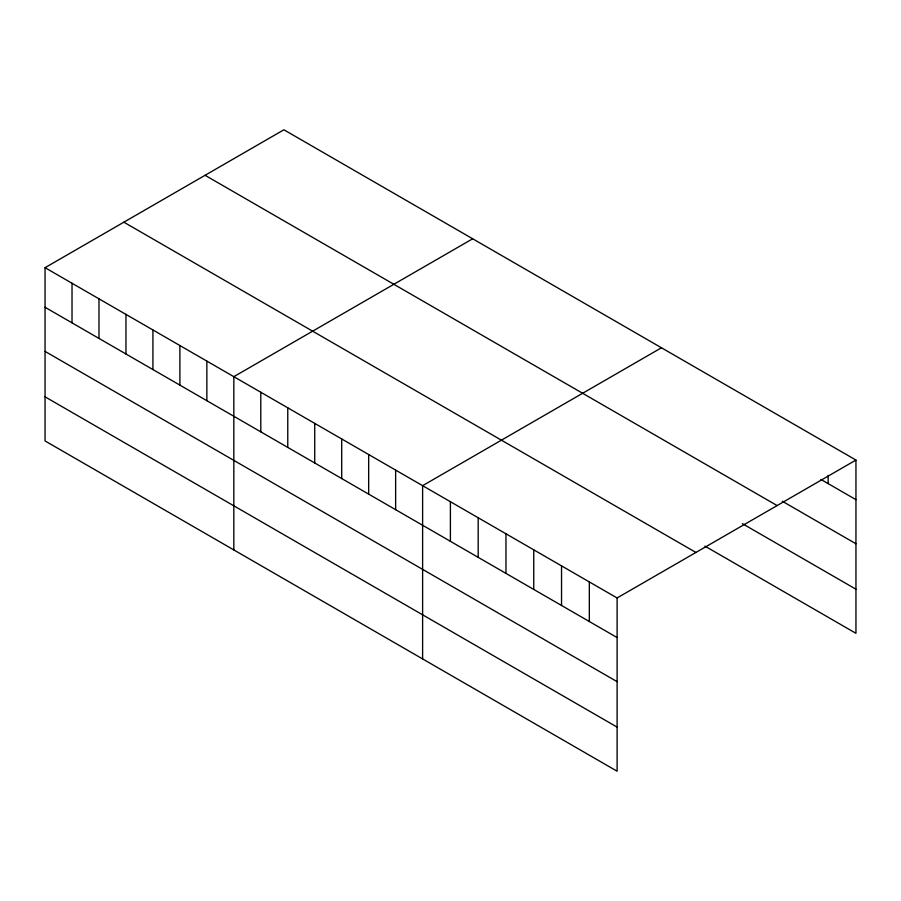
<?xml version="1.0" encoding="UTF-8"?>
<svg xmlns="http://www.w3.org/2000/svg" width="901" height="901" viewBox="0 0 901 901"><rect width="100%" height="100%" fill="white"/><g stroke="black" fill="none" stroke-linecap="round" stroke-linejoin="round"><path stroke-width="1.35" d="M45.05 267.687L617.106 597.96L617.106 771.211L45.05 440.938L45.05 267.687L283.894 129.789L855.95 460.062L855.95 633.313L704.942 546.13M472.676 238.788L233.832 376.674L233.832 549.925M661.447 347.775L422.614 485.673L422.614 658.913M617.106 597.96L855.95 460.062M820.912 479.433L855.95 499.661M782.259 501.215L855.95 543.765M205.079 175.301L777.135 505.574M742.39 523.65L855.95 589.209M123.865 222.187L695.921 552.459M45.05 307.275L617.106 637.559M45.05 351.39L617.106 681.663M45.05 396.823L617.106 727.107M828.165 475.424L828.165 483.623M589.322 581.922L589.322 621.51M561.537 565.873L561.537 605.472M533.752 549.835L533.752 589.434M505.968 533.797L505.968 573.385M478.183 517.748L478.183 557.347M450.399 501.711L450.399 541.298M395.64 470.097L395.64 509.696M368.667 454.532L368.667 494.12M341.704 438.956L341.704 478.555M314.731 423.391L314.731 462.979M287.768 407.815L287.768 447.414M260.794 392.25L260.794 431.838M206.858 361.11L206.858 400.697M179.896 345.534L179.896 385.132M152.922 329.969L152.922 369.556M125.96 314.393L125.96 353.992M98.986 298.828L98.986 338.416M72.024 283.252L72.024 322.851"/></g></svg>
